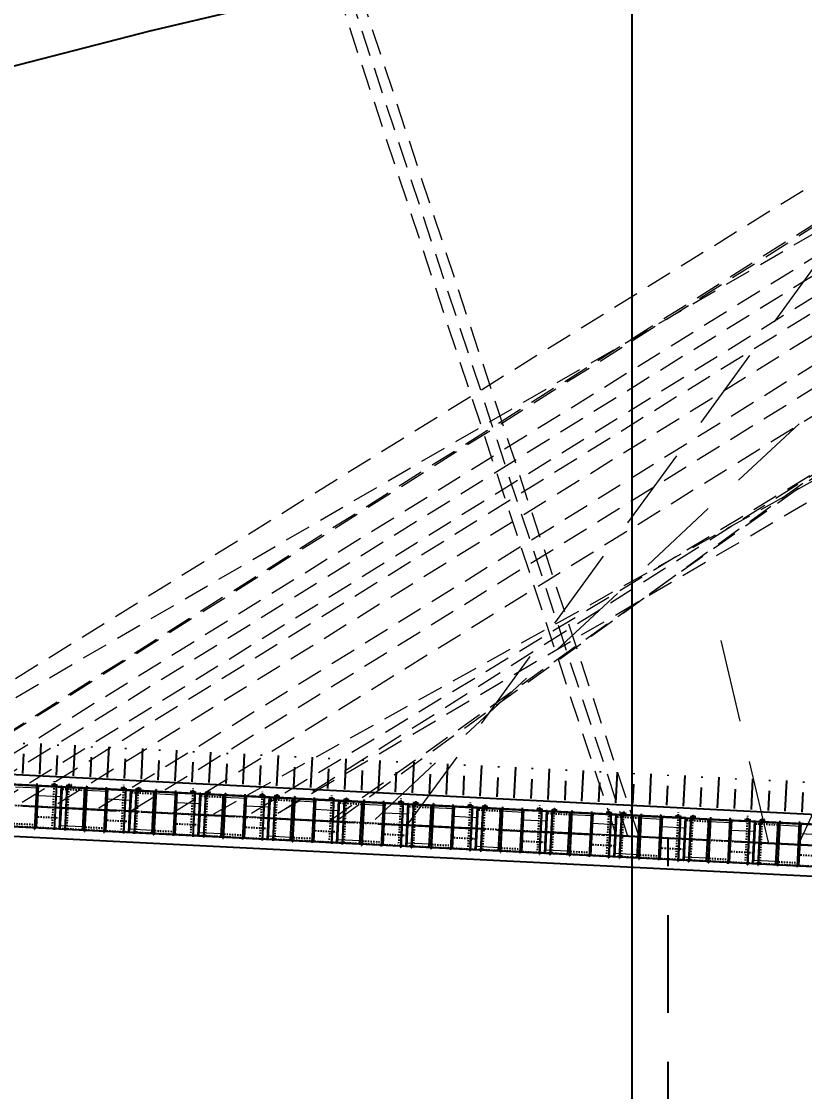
# Model space of a CAD drawing. Header units: inches. Extents: x 444671 to 463716, y 1783086 to 1794968.
# Drawn here: x 457773.4 to 457833.4, y 1787099.8 to 1787181.9 of the extents above; entities that cross this region are included whole.
import ezdxf

# ---------------------------------------------------------------- set-up
doc = ezdxf.new("R2010")
doc.units = ezdxf.units.IN
doc.header["$MEASUREMENT"] = 0
for name, pattern in [('ACAD_ISO04W100', [30, 24, -3, 0, -3]), ('CENTER', [2, 1.25, -0.25, 0.25, -0.25]), ('DASHED2', [9.525, 6.35, -3.175]), ('DASHEDX2', [1.5, 1, -0.5]), ('HIDDEN', [0.375, 0.25, -0.125])]:
    doc.linetypes.add(name, pattern=pattern)
for name, color, linetype in [('4', 4, 'Continuous'), ('Bao', 137, 'Continuous'), ('CONGTRINH', 2, 'Continuous'), ('CTTRINH', 4, 'Continuous'), ('Dong', 252, 'HIDDEN'), ('KHUAT', 8, 'DASHED2'), ('Khung_bang', 140, 'Continuous'), ('Tam', 1, 'CENTER'), ('Tim', 1, 'ACAD_ISO04W100')]:
    doc.layers.add(name, color=color, linetype=linetype)
for name, color, linetype, lineweight in [('ah', 7, 'Continuous', 15), ('doi', 33, 'Continuous', 25), ('HOKHOAN', 250, 'DASHED2', 20), ('manh', 128, 'Continuous', 15), ('Texdoi', 40, 'Continuous', 15)]:
    doc.layers.add(name, color=color, linetype=linetype, lineweight=lineweight)
doc.styles.add('VNARIAL', font='')
doc.styles.get('VNARIAL').set_extended_font_data('.VnArial')
doc.linetypes.add('_llA', pattern='A,2,-0.2,["xxxx",Standard,S=0.1,R=0,X=-0.1,Y=-0.05],-0.34', length=2.54)
doc.linetypes.add('NEN_DA1', pattern='A,1.5,-0.15,["Y",Standard,S=0.2,R=0,X=-0.15,Y=-0.2],-0.005', length=1.655)
doc.dimstyles.new('1-1', dxfattribs={"dimtxt": 2, "dimasz": 2.5, "dimexe": 1, "dimexo": 0, "dimgap": 1, "dimtad": 1, "dimtoh": 1, "dimdec": 0, "dimzin": 0, "dimdsep": 46, "dimtxsty": 'Standard', "dimcen": 0.09, "dimclrd": 3, "dimclre": 3, "dimclrt": 4, "dimadec": 0, "dimazin": 0, "dimtfac": 1, "dimtdec": 0, "dimtmove": 0, "dimatfit": 0, "dimfxl": 0, "dimtolj": 1, "dimtzin": 0, "dimarcsym": 0})
doc.dimstyles.new('D2000', dxfattribs={"dimscale": 2, "dimtxt": 2, "dimasz": 1.5, "dimexe": 1, "dimexo": 1, "dimgap": 1, "dimtad": 1, "dimzin": 1, "dimdsep": 46, "dimtxsty": 'VNARIAL', "dimblk": 'ARCHTICK', "dimcen": 1.5, "dimdle": 1, "dimclrd": 140, "dimclre": 140, "dimclrt": 3, "dimadec": 0, "dimazin": 3, "dimtfac": 1, "dimtix": 1, "dimtmove": 2, "dimatfit": 3, "dimfxl": 0, "dimtolj": 1, "dimtzin": 0, "dimarcsym": 0})

# ---------------------------------------------------------------- blocks, each defined once
blk = doc.blocks.new('*D148')
at = {"layer": 'Bao', "color": 3, "lineweight": -2, "ltscale": 0.2, "transparency": 16777216}
for p, q in [((-340377, 17046), (-341587, -7108)), ((-143858, 7205), (-145067, -16950)), ((-337342, -5652), (-149145, -15077))]:
    blk.add_line(p, q, dxfattribs=at)
at = {"layer": 'Bao', "color": 3, "ltscale": 0.2, "transparency": 16777216}
for points in [[(-337308, -4958), (-337377, -6345), (-341504, -5443)], [(-149111, -14383), (-149180, -15770), (-144984, -15285)]]:
    blk.add_solid(points, dxfattribs=at)
at = {"layer": 'Defpoints', "color": 0, "ltscale": 0.2, "transparency": 16777216}
for p in [(-340377, 17046), (-143858, 7205), (-144984, -15285)]:
    blk.add_point(p, dxfattribs=at)
at = {"layer": 'Bao', "color": 4, "ltscale": 0.2, "transparency": 16777216, "insert": (-243052, -6527), "char_height": 3333.33, "attachment_point": 5, "rotation": 357.13299}
blk.add_mtext('\\A1;{\\f.VnArial|b0|i0|c0|p34;Ph©n ®o¹n 4}', dxfattribs=at)
blk = doc.blocks.new('_ArchTick')
at = {"color": 0, "linetype": 'ByBlock', "const_width": 0.15}
blk.add_lwpolyline([(-0.5, -0.5), (0.5, 0.5)], dxfattribs=at)
blk = doc.blocks.new('*D155')
at = {"layer": 'Defpoints', "color": 0}
for p in [(457760.439, 1787122.401), (457820.179, 1787001.819), (457820.179, 1786969.389)]:
    blk.add_point(p, dxfattribs=at)
at = {"layer": 'Khung_bang', "color": 140, "lineweight": -2}
for p, q in [((457760.439, 1787120.401), (457760.439, 1786967.389)), ((457820.179, 1786999.819), (457820.179, 1786967.389)), ((457758.439, 1786969.389), (457822.179, 1786969.389))]:
    blk.add_line(p, q, dxfattribs=at)
at = {"layer": 'Khung_bang', "color": 140, "lineweight": -2, "xscale": 3, "yscale": 3, "zscale": 3, "rotation": 180}
blk.add_blockref('_ArchTick', (457760.439, 1786969.389), dxfattribs=at)
at = {"layer": 'Khung_bang', "color": 140, "lineweight": -2, "xscale": 3, "yscale": 3, "zscale": 3}
blk.add_blockref('_ArchTick', (457820.179, 1786969.389), dxfattribs=at)
at = {"layer": 'Khung_bang', "color": 3, "insert": (457790.309, 1786973.431), "char_height": 4, "attachment_point": 5, "style": 'VNARIAL', "bg_fill": 3, "box_fill_scale": 1.25, "bg_fill_color": 256, "bg_fill_true_color": 13158600, "bg_fill_transparency": 0}
blk.add_mtext('\\A1;59.74', dxfattribs=at)
blk = doc.blocks.new('A$C491C4D06')
at = {"layer": 'Bao'}
for p, q in [((-329641.6, 18132.7), (-324362.3, 17868.3)), ((-326265.9, 18083.8), (-326251.9, 18083.1)), ((-325085.8, 18055.1), (-325093.3, 17905.3)), ((-325085.8, 18055.1), (-325065.8, 18054.1)), ((-325065.8, 18054.1), (-325073.3, 17904.3)), ((-326292.3, 14716.9), (-326130, 17956.8)), ((-324773.7, 17889.3), (-324766.2, 18039.1)), ((-324389.7, 17879.7), (-324471.3, 16251.7)), ((-324443.5, 16246.3), (-324362.3, 17868.3)), ((-324329.8, 17876.7), (-324411.3, 16248.7)), ((-324389.7, 17879.7), (-324329.8, 17876.7)), ((-324330.3, 17866.7), (-319050.9, 17602.3)), ((-323935.4, 17997.1), (-323942.9, 17847.3)), ((-323643.3, 17832.3), (-323635.8, 17982.1)), ((-323615.8, 17981.1), (-323635.8, 17982.1)), ((-323623.3, 17831.3), (-323615.8, 17981.1)), ((-322748.8, 14539.4), (-322586.5, 17779.4)), ((-322452.6, 17892.8), (-322438.7, 17892.1)), ((-320981, 14450.9), (-320818.7, 17690.8)), ((-320954.5, 17817.8), (-320940.5, 17817.1)), ((-319774.5, 17789.1), (-319782, 17639.3)), ((-319774.5, 17789.1), (-319754.5, 17788.1)), ((-319754.5, 17788.1), (-319762, 17638.3)), ((-319462.4, 17623.3), (-319454.9, 17773.1)), ((-319078.4, 17613.8), (-319159.9, 15985.8)), ((-319132.2, 15980.3), (-319050.9, 17602.3)), ((-319018.5, 17610.8), (-319100, 15982.8)), ((-319078.4, 17613.8), (-319018.5, 17610.8)), ((-319019, 17600.8), (-313739.6, 17336.4)), ((-318624, 17731.2), (-318631.5, 17581.4)), ((-318331.9, 17566.4), (-318324.4, 17716.2)), ((-318304.4, 17715.2), (-318324.4, 17716.2)), ((-318311.9, 17565.4), (-318304.4, 17715.2)), ((-317437.4, 14273.5), (-317275.1, 17513.4)), ((-317141.3, 17626.9), (-317127.3, 17626.2)), ((-315669.6, 14185), (-315507.4, 17424.9)), ((-315643.2, 17551.9), (-315629.2, 17551.2)), ((-314463.1, 17523.2), (-314470.6, 17373.4)), ((-314463.1, 17523.2), (-314443.2, 17522.2)), ((-314443.2, 17522.2), (-314450.7, 17372.4)), ((-314151, 17357.4), (-314143.5, 17507.2)), ((-313767, 17347.8), (-313848.6, 15719.8)), ((-313820.8, 15714.4), (-313739.6, 17336.4)), ((-313707.1, 17344.8), (-313788.6, 15716.8)), ((-313767, 17347.8), (-313707.1, 17344.8)), ((-313707.6, 17334.8), (-308428.2, 17070.4)), ((-313312.7, 17465.2), (-313320.2, 17315.4)), ((-313020.6, 17300.4), (-313013.1, 17450.2)), ((-312993.1, 17449.2), (-313013.1, 17450.2)), ((-313000.6, 17299.4), (-312993.1, 17449.2)), ((-312126.1, 14007.5), (-311963.8, 17247.4)), ((-311830, 17360.9), (-311816, 17360.2)), ((-310331.8, 17285.9), (-310317.8, 17285.2)), ((-309151.8, 17257.2), (-309159.3, 17107.4)), ((-309151.8, 17257.2), (-309131.8, 17256.2)), ((-309131.8, 17256.2), (-309139.3, 17106.4)), ((-308839.7, 17091.4), (-308832.2, 17241.2)), ((-310358.3, 13919), (-310196, 17158.9)), ((-308455.7, 17081.8), (-308537.2, 15453.8)), ((-308509.5, 15448.4), (-308428.2, 17070.4)), ((-308395.8, 17078.8), (-308477.3, 15450.8)), ((-308455.7, 17081.8), (-308395.8, 17078.8)), ((-308396.3, 17068.8), (-303116.9, 16804.4)), ((-308001.3, 17199.2), (-308008.9, 17049.4)), ((-307709.2, 17034.4), (-307701.7, 17184.2)), ((-307681.7, 17183.2), (-307701.7, 17184.2)), ((-307689.3, 17033.4), (-307681.7, 17183.2)), ((-306814.7, 13741.5), (-306652.5, 16981.4)), ((-306518.6, 17094.9), (-306504.6, 17094.2)), ((-305046.9, 13653), (-304884.7, 16892.9)), ((-305020.5, 17019.8), (-305006.5, 17019.1)), ((-303840.4, 16991.2), (-303847.9, 16841.4)), ((-303840.4, 16991.2), (-303820.5, 16990.2)), ((-303820.5, 16990.2), (-303828, 16840.4)), ((-303528.3, 16825.4), (-303520.8, 16975.2)), ((-303144.3, 16815.7), (-303225.9, 15187.8)), ((-303198.1, 15182.4), (-303116.9, 16804.4)), ((-303084.4, 16812.7), (-303166, 15184.8)), ((-303144.3, 16815.7), (-303084.4, 16812.7)), ((-303084.9, 16802.8), (-297805.5, 16538.4)), ((-302690, 16933.2), (-302697.5, 16783.4)), ((-302397.9, 16768.3), (-302390.4, 16918.2)), ((-302370.4, 16917.2), (-302390.4, 16918.2)), ((-302377.9, 16767.3), (-302370.4, 16917.2)), ((-301503.4, 13475.5), (-301341.1, 16715.4)), ((-301207.3, 16828.9), (-301193.3, 16828.2)), ((-299735.6, 13386.9), (-299573.3, 16626.9)), ((-299709.1, 16753.8), (-299695.2, 16753.1)), ((-298529.1, 16725.2), (-298536.6, 16575.4)), ((-298529.1, 16725.2), (-298509.1, 16724.2)), ((-298509.1, 16724.2), (-298516.6, 16574.4)), ((-298217, 16559.4), (-298209.5, 16709.2)), ((-297833, 16549.7), (-297914.5, 14921.8)), ((-297886.8, 14916.4), (-297805.5, 16538.4)), ((-297773.1, 16546.7), (-297854.6, 14918.8)), ((-297833, 16549.7), (-297773.1, 16546.7)), ((-297773.6, 16536.7), (-292494.2, 16272.3)), ((-297378.7, 16667.2), (-297386.2, 16517.3)), ((-297086.5, 16502.3), (-297079, 16652.1)), ((-297059.1, 16651.1), (-297079, 16652.1)), ((-297066.6, 16501.3), (-297059.1, 16651.1)), ((-296192, 13209.5), (-296029.8, 16449.4)), ((-295895.9, 16562.9), (-295881.9, 16562.2)), ((-294397.8, 16487.8), (-294383.8, 16487.1)), ((-293217.8, 16459.2), (-293225.3, 16309.4)), ((-293217.8, 16459.2), (-293197.8, 16458.2)), ((-293197.8, 16458.2), (-293205.3, 16308.4)), ((-292905.7, 16293.3), (-292898.2, 16443.2)), ((-324467.5, 16247.5), (-324549, 14619.6)), ((-324435.3, 16249.9), (-324516.5, 14628)), ((-324407.5, 16244.5), (-324489.1, 14616.6)), ((-324471.3, 16251.7), (-324411.3, 16248.7)), ((-324467.5, 16247.5), (-324407.5, 16244.5)), ((-324435.5, 16245.9), (-324435.4, 16247.9)), ((-324435.5, 16245.9), (-324435.4, 16247.9)), ((-319156.1, 15981.5), (-319237.7, 14353.6)), ((-319124, 15984), (-319205.2, 14362)), ((-319096.2, 15978.5), (-319177.7, 14350.6)), ((-319159.9, 15985.8), (-319100, 15982.8)), ((-319156.1, 15981.5), (-319096.2, 15978.5)), ((-319124.2, 15979.9), (-319124.1, 15981.9)), ((-319124.2, 15979.9), (-319124.1, 15981.9)), ((-313844.8, 15715.6), (-313926.3, 14087.7)), ((-313812.6, 15718), (-313893.8, 14096)), ((-313784.8, 15712.6), (-313866.4, 14084.6)), ((-313848.6, 15719.8), (-313788.6, 15716.8)), ((-313844.8, 15715.6), (-313784.8, 15712.6)), ((-313812.8, 15714), (-313812.7, 15716)), ((-313812.8, 15714), (-313812.7, 15716)), ((-294424.2, 13120.9), (-294262, 16360.9)), ((-292521.7, 16283.7), (-292603.2, 14655.8)), ((-292575.4, 14650.4), (-292494.2, 16272.3)), ((-292461.7, 16280.7), (-292543.3, 14652.8)), ((-292521.7, 16283.7), (-292461.7, 16280.7)), ((-292462.2, 16270.7), (-287182.9, 16006.3)), ((-292067.3, 16401.1), (-292074.8, 16251.3)), ((-291775.2, 16236.3), (-291767.7, 16386.1)), ((-291747.7, 16385.1), (-291767.7, 16386.1)), ((-291755.2, 16235.3), (-291747.7, 16385.1)), ((-290880.7, 12943.5), (-290718.4, 16183.4)), ((-290584.6, 16296.9), (-290570.6, 16296.2)), ((-289112.9, 12854.9), (-288950.6, 16094.9)), ((-289086.5, 16221.8), (-289072.5, 16221.1)), ((-287906.4, 16193.2), (-287913.9, 16043.3)), ((-287906.4, 16193.2), (-287886.4, 16192.2)), ((-287886.4, 16192.2), (-287893.9, 16042.3)), ((-287594.3, 16027.3), (-287586.8, 16177.1)), ((-287210.3, 16017.7), (-287291.9, 14389.8)), ((-287264.1, 14384.4), (-287182.9, 16006.3)), ((-287150.4, 16014.7), (-287231.9, 14386.8)), ((-287210.3, 16017.7), (-287150.4, 16014.7)), ((-287150.9, 16004.7), (-281871.5, 15740.3)), ((-286756, 16135.1), (-286763.5, 15985.3)), ((-286463.9, 15970.3), (-286456.4, 16120.1)), ((-286436.4, 16119.1), (-286456.4, 16120.1)), ((-286443.9, 15969.3), (-286436.4, 16119.1)), ((-285569.3, 12677.5), (-285407.1, 15917.4)), ((-285273.2, 16030.8), (-285259.3, 16030.1)), ((-283801.6, 12588.9), (-283639.3, 15828.9)), ((-283775.1, 15955.8), (-283761.1, 15955.1)), ((-282595.1, 15927.1), (-282602.6, 15777.3)), ((-282595.1, 15927.1), (-282575.1, 15926.1)), ((-282575.1, 15926.1), (-282582.6, 15776.3)), ((-282283, 15761.3), (-282275.5, 15911.1)), ((-281899, 15751.7), (-281980.5, 14123.8)), ((-281952.7, 14118.4), (-281871.5, 15740.3)), ((-281839.1, 15748.7), (-281920.6, 14120.8)), ((-281899, 15751.7), (-281839.1, 15748.7)), ((-281839.6, 15738.8), (-276560.2, 15474.3)), ((-281444.6, 15869.2), (-281452.1, 15719.3)), ((-281152.5, 15704.3), (-281145, 15854.1)), ((-281125, 15853.1), (-281145, 15854.1)), ((-281132.5, 15703.3), (-281125, 15853.1)), ((-280258, 12411.5), (-280095.7, 15651.4)), ((-279961.9, 15764.9), (-279947.9, 15764.2)), ((-278463.8, 15689.8), (-278449.8, 15689.1)), ((-277283.7, 15661.2), (-277291.2, 15511.4)), ((-277283.7, 15661.2), (-277263.8, 15660.2)), ((-277263.8, 15660.2), (-277271.3, 15510.4)), ((-276971.6, 15495.3), (-276964.1, 15645.2)), ((-276133.3, 15603.1), (-276140.8, 15453.3)), ((-329827.9, 14894), (-324548.5, 14629.5)), ((-308533.4, 15449.6), (-308615, 13821.6)), ((-308501.3, 15452), (-308582.5, 13830)), ((-308473.5, 15446.6), (-308555, 13818.6)), ((-308537.2, 15453.8), (-308477.3, 15450.8)), ((-308533.4, 15449.6), (-308473.5, 15446.6)), ((-308501.5, 15448), (-308501.4, 15450)), ((-308501.5, 15448), (-308501.4, 15450)), ((-303222.1, 15183.6), (-303303.6, 13555.6)), ((-303189.9, 15186), (-303271.2, 13564)), ((-303162.2, 15180.6), (-303243.7, 13552.6)), ((-303225.9, 15187.8), (-303166, 15184.8)), ((-303222.1, 15183.6), (-303162.2, 15180.6)), ((-303190.1, 15182), (-303190, 15184)), ((-303190.1, 15182), (-303190, 15184)), ((-297910.7, 14917.6), (-297992.3, 13289.6)), ((-297878.6, 14920), (-297959.8, 13298)), ((-297850.8, 14914.6), (-297932.4, 13286.6)), ((-297914.5, 14921.8), (-297854.6, 14918.8)), ((-297910.7, 14917.6), (-297850.8, 14914.6)), ((-297878.8, 14916), (-297878.7, 14918)), ((-297878.8, 14916), (-297878.7, 14918)), ((-278490.2, 12322.9), (-278328, 15562.9)), ((-276587.6, 15485.7), (-276669.2, 13857.8)), ((-276641.4, 13852.4), (-276560.2, 15474.3)), ((-276527.7, 15482.7), (-276609.2, 13854.8)), ((-276587.6, 15485.7), (-276527.7, 15482.7)), ((-276528.2, 15472.7), (-271248.8, 15208.3)), ((-275841.2, 15438.3), (-275833.7, 15588.1)), ((-275813.7, 15587.1), (-275833.7, 15588.1)), ((-275821.2, 15437.3), (-275813.7, 15587.1)), ((-274946.7, 12145.5), (-274784.4, 15385.4)), ((-274650.6, 15498.9), (-274636.6, 15498.2)), ((-273178.9, 12056.9), (-273016.6, 15296.9)), ((-273152.4, 15423.8), (-273138.4, 15423.1)), ((-271972.4, 15395.2), (-271979.9, 15245.3)), ((-271972.4, 15395.2), (-271952.4, 15394.2)), ((-271952.4, 15394.2), (-271959.9, 15244.3)), ((-271660.3, 15229.3), (-271652.8, 15379.1)), ((-271276.3, 15219.7), (-271357.8, 13591.8)), ((-271330.1, 13586.4), (-271248.8, 15208.3)), ((-271216.4, 15216.7), (-271297.9, 13588.8)), ((-271276.3, 15219.7), (-271216.4, 15216.7)), ((-271216.9, 15206.7), (-265937.5, 14942.3)), ((-270821.9, 15337.2), (-270829.4, 15187.3)), ((-270529.8, 15172.3), (-270522.3, 15322.1)), ((-270502.3, 15321.1), (-270522.3, 15322.1)), ((-270509.9, 15171.3), (-270502.3, 15321.1)), ((-269635.3, 11879.5), (-269473, 15119.4)), ((-269339.2, 15232.9), (-269325.2, 15232.2)), ((-267867.5, 11790.9), (-267705.3, 15030.9)), ((-267841.1, 15157.8), (-267827.1, 15157.1)), ((-326440.1, 14604.1), (-326426.2, 14603.4)), ((-324942, 14529.1), (-324928, 14528.4)), ((-324549, 14619.6), (-324489.1, 14616.6)), ((-324516.5, 14628), (-319237.2, 14363.6)), ((-324125, 14488.2), (-324111.1, 14487.5)), ((-322626.9, 14413.2), (-322612.9, 14412.5)), ((-321128.8, 14338.1), (-321114.8, 14337.4)), ((-319630.7, 14263.1), (-319616.7, 14262.4)), ((-319237.7, 14353.6), (-319177.7, 14350.6)), ((-319205.2, 14362), (-313925.8, 14097.6)), ((-318813.7, 14222.3), (-318799.7, 14221.6)), ((-317315.6, 14147.3), (-317301.6, 14146.6)), ((-315817.4, 14072.2), (-315803.5, 14071.5)), ((-314319.3, 13997.2), (-314305.3, 13996.5)), ((-313926.3, 14087.7), (-313866.4, 14084.6)), ((-313893.8, 14096), (-308614.5, 13831.6)), ((-313502.3, 13956.3), (-313488.4, 13955.6)), ((-292599.4, 14651.6), (-292680.9, 13023.6)), ((-292567.2, 14654), (-292648.5, 13032)), ((-292539.5, 14648.6), (-292621, 13020.6)), ((-292603.2, 14655.8), (-292543.3, 14652.8)), ((-292599.4, 14651.6), (-292539.5, 14648.6)), ((-292567.4, 14650), (-292567.3, 14652)), ((-292567.4, 14650), (-292567.3, 14652)), ((-287288.1, 14385.6), (-287369.6, 12757.6)), ((-287255.9, 14388), (-287337.1, 12766)), ((-287228.1, 14382.6), (-287309.7, 12754.6)), ((-287291.9, 14389.8), (-287231.9, 14386.8)), ((-287288.1, 14385.6), (-287228.1, 14382.6)), ((-287256.1, 14384), (-287256, 14386)), ((-287256.1, 14384), (-287256, 14386)), ((-281976.7, 14119.6), (-282058.2, 12491.6)), ((-281944.6, 14122), (-282025.8, 12500)), ((-281916.8, 14116.6), (-281998.3, 12488.6)), ((-281980.5, 14123.8), (-281920.6, 14120.8)), ((-281976.7, 14119.6), (-281916.8, 14116.6)), ((-281944.8, 14118), (-281944.7, 14120)), ((-281944.8, 14118), (-281944.7, 14120)), ((-312004.2, 13881.2), (-311990.2, 13880.5)), ((-310506.1, 13806.2), (-310492.1, 13805.5)), ((-309008, 13731.2), (-308994, 13730.5)), ((-308615, 13821.6), (-308555, 13818.6)), ((-308582.5, 13830), (-303303.1, 13565.6)), ((-308191, 13690.3), (-308177, 13689.6)), ((-306692.9, 13615.2), (-306678.9, 13614.5)), ((-305194.8, 13540.2), (-305180.8, 13539.5)), ((-303696.6, 13465.2), (-303682.7, 13464.5)), ((-303303.6, 13555.6), (-303243.7, 13552.6)), ((-303271.2, 13564), (-297991.8, 13299.6)), ((-302879.7, 13424.3), (-302865.7, 13423.6)), ((-301381.5, 13349.2), (-301367.6, 13348.5)), ((-299883.4, 13274.2), (-299869.4, 13273.5)), ((-298385.3, 13199.2), (-298371.3, 13198.5)), ((-297992.3, 13289.6), (-297932.4, 13286.6)), ((-297959.8, 13298), (-292680.4, 13033.6)), ((-297568.3, 13158.3), (-297554.3, 13157.6)), ((-276665.4, 13853.6), (-276746.9, 12225.6)), ((-276633.2, 13856), (-276714.4, 12234)), ((-276605.4, 13850.6), (-276687, 12222.6)), ((-276669.2, 13857.8), (-276609.2, 13854.8)), ((-276665.4, 13853.6), (-276605.4, 13850.6)), ((-276633.4, 13852), (-276633.3, 13854)), ((-276633.4, 13852), (-276633.3, 13854)), ((-271354, 13587.6), (-271435.6, 11959.6)), ((-271321.9, 13590), (-271403.1, 11968)), ((-271294.1, 13584.6), (-271375.6, 11956.6)), ((-271357.8, 13591.8), (-271297.9, 13588.8)), ((-271354, 13587.6), (-271294.1, 13584.6)), ((-271322.1, 13586), (-271322, 13588)), ((-271322.1, 13586), (-271322, 13588)), ((-296070.2, 13083.2), (-296056.2, 13082.5)), ((-294572.1, 13008.2), (-294558.1, 13007.5)), ((-293074, 12933.2), (-293060, 12932.5)), ((-292680.9, 13023.6), (-292621, 13020.6)), ((-292648.5, 13032), (-287369.1, 12767.6)), ((-292257, 12892.2), (-292243, 12891.5)), ((-290758.9, 12817.2), (-290744.9, 12816.5)), ((-289260.7, 12742.2), (-289246.7, 12741.5)), ((-287762.6, 12667.2), (-287748.6, 12666.5)), ((-287369.6, 12757.6), (-287309.7, 12754.6)), ((-287337.1, 12766), (-282057.7, 12501.6)), ((-286945.6, 12626.2), (-286931.6, 12625.5)), ((-285447.5, 12551.2), (-285433.5, 12550.5)), ((-283949.4, 12476.2), (-283935.4, 12475.5)), ((-282451.3, 12401.1), (-282437.3, 12400.4)), ((-282058.2, 12491.6), (-281998.3, 12488.6)), ((-282025.8, 12500), (-276746.4, 12235.6)), ((-281634.3, 12360.3), (-281620.3, 12359.6)), ((-280136.2, 12285.2), (-280122.2, 12284.5)), ((-278638, 12210.2), (-278624.1, 12209.5)), ((-277139.9, 12135.2), (-277125.9, 12134.5)), ((-276746.9, 12225.6), (-276687, 12222.6)), ((-276714.4, 12234), (-271435.1, 11969.6)), ((-276322.9, 12094.2), (-276309, 12093.5)), ((-274824.8, 12019.2), (-274810.8, 12018.5)), ((-273326.7, 11944.2), (-273312.7, 11943.5)), ((-271828.6, 11869.2), (-271814.6, 11868.5)), ((-271435.6, 11959.6), (-271375.6, 11956.6)), ((-271403.1, 11968), (-266123.7, 11703.6)), ((-271011.6, 11828.2), (-270997.6, 11827.5)), ((-269513.5, 11753.2), (-269499.5, 11752.5)), ((-268015.4, 11678.2), (-268001.4, 11677.5))]:
    blk.add_line(p, q, dxfattribs=at)
at = {"layer": 'Bao', "ltscale": 0.2}
for p, q in [((-326265.9, 18083.8), (-326440.1, 14604.1)), ((-326251.9, 18083.1), (-326426.2, 14603.4)), ((-324767.8, 18006.7), (-324942, 14529.1)), ((-324753.8, 18008), (-324928, 14528.4)), ((-323950.8, 17967.8), (-324125, 14488.2)), ((-323936.9, 17965.1), (-324111.1, 14487.5)), ((-323950.8, 17967.8), (-323936.9, 17967.1)), ((-322452.6, 17892.8), (-322626.9, 14413.2)), ((-322438.7, 17892.1), (-322612.9, 14412.5)), ((-320954.5, 17817.8), (-321128.8, 14338.1)), ((-320940.5, 17817.1), (-321114.8, 14337.4)), ((-319456.5, 17740.8), (-319630.7, 14263.1)), ((-319442.4, 17742), (-319616.7, 14262.4)), ((-318639.4, 17701.9), (-318813.7, 14222.3)), ((-318625.5, 17699.2), (-318799.7, 14221.6)), ((-318639.4, 17701.9), (-318625.5, 17701.2)), ((-317141.3, 17626.9), (-317315.6, 14147.3)), ((-317127.3, 17626.2), (-317301.6, 14146.6)), ((-315643.2, 17551.9), (-315817.4, 14072.2)), ((-315629.2, 17551.2), (-315803.5, 14071.5)), ((-314145.2, 17474.8), (-314319.3, 13997.2)), ((-314131.1, 17476.1), (-314305.3, 13996.5)), ((-313328.1, 17435.9), (-313502.3, 13956.3)), ((-313314.2, 17433.2), (-313488.4, 13955.6)), ((-313328.1, 17435.9), (-313314.2, 17435.2)), ((-311830, 17360.9), (-312004.2, 13881.2)), ((-311816, 17360.2), (-311990.2, 13880.5)), ((-310331.8, 17285.9), (-310506.1, 13806.2)), ((-310317.8, 17285.2), (-310492.1, 13805.5)), ((-308833.8, 17208.8), (-309008, 13731.2)), ((-308819.7, 17210.1), (-308994, 13730.5)), ((-308016.7, 17169.9), (-308191, 13690.3)), ((-308002.8, 17167.2), (-308177, 13689.6)), ((-308016.7, 17169.9), (-308002.8, 17169.2)), ((-306518.6, 17094.9), (-306692.9, 13615.2)), ((-306504.6, 17094.2), (-306678.9, 13614.5)), ((-305020.5, 17019.8), (-305194.8, 13540.2)), ((-305006.5, 17019.1), (-305180.8, 13539.5)), ((-303522.5, 16942.8), (-303696.6, 13465.2)), ((-303508.4, 16944.1), (-303682.7, 13464.5)), ((-302705.4, 16903.9), (-302879.7, 13424.3)), ((-302691.5, 16901.2), (-302865.7, 13423.6)), ((-302705.4, 16903.9), (-302691.5, 16903.2)), ((-301207.3, 16828.9), (-301381.5, 13349.2)), ((-301193.3, 16828.2), (-301367.6, 13348.5)), ((-299709.1, 16753.8), (-299883.4, 13274.2)), ((-299695.2, 16753.1), (-299869.4, 13273.5)), ((-298211.1, 16676.8), (-298385.3, 13199.2)), ((-298197, 16678.1), (-298371.3, 13198.5)), ((-297394, 16637.9), (-297568.3, 13158.3)), ((-297380.2, 16635.2), (-297554.3, 13157.6)), ((-297394, 16637.9), (-297380.2, 16637.2)), ((-295895.9, 16562.9), (-296070.2, 13083.2)), ((-295881.9, 16562.2), (-296056.2, 13082.5)), ((-294397.8, 16487.8), (-294572.1, 13008.2)), ((-294383.8, 16487.1), (-294558.1, 13007.5)), ((-292899.8, 16410.8), (-293074, 12933.2)), ((-292885.7, 16412.1), (-293060, 12932.5)), ((-292082.7, 16371.9), (-292257, 12892.2)), ((-292068.8, 16369.2), (-292243, 12891.5)), ((-292082.7, 16371.9), (-292068.8, 16371.2)), ((-290584.6, 16296.9), (-290758.9, 12817.2)), ((-290570.6, 16296.2), (-290744.9, 12816.5)), ((-289086.5, 16221.8), (-289260.7, 12742.2)), ((-289072.5, 16221.1), (-289246.7, 12741.5)), ((-287588.4, 16144.8), (-287762.6, 12667.2)), ((-287574.4, 16146.1), (-287748.6, 12666.5)), ((-286771.4, 16105.9), (-286945.6, 12626.2)), ((-286757.5, 16103.2), (-286931.6, 12625.5)), ((-286771.4, 16105.9), (-286757.5, 16105.2)), ((-285273.2, 16030.8), (-285447.5, 12551.2)), ((-285259.3, 16030.1), (-285433.5, 12550.5)), ((-283775.1, 15955.8), (-283949.4, 12476.2)), ((-283761.1, 15955.1), (-283935.4, 12475.5)), ((-282277.1, 15878.8), (-282451.3, 12401.1)), ((-282263, 15880.1), (-282437.3, 12400.4)), ((-281460, 15839.9), (-281634.3, 12360.3)), ((-281446.1, 15837.2), (-281620.3, 12359.6)), ((-281460, 15839.9), (-281446.1, 15839.2)), ((-279961.9, 15764.9), (-280136.2, 12285.2)), ((-279947.9, 15764.2), (-280122.2, 12284.5)), ((-278463.8, 15689.8), (-278638, 12210.2)), ((-278449.8, 15689.1), (-278624.1, 12209.5)), ((-276965.7, 15612.8), (-277139.9, 12135.2)), ((-276951.7, 15614.1), (-277125.9, 12134.5)), ((-276148.7, 15573.9), (-276322.9, 12094.2)), ((-276134.8, 15571.2), (-276309, 12093.5)), ((-276148.7, 15573.9), (-276134.8, 15573.2)), ((-274650.6, 15498.9), (-274824.8, 12019.2)), ((-274636.6, 15498.2), (-274810.8, 12018.5)), ((-273152.4, 15423.8), (-273326.7, 11944.2)), ((-273138.4, 15423.1), (-273312.7, 11943.5)), ((-271654.4, 15346.8), (-271828.6, 11869.2)), ((-271640.3, 15348.1), (-271814.6, 11868.5)), ((-270837.3, 15307.9), (-271011.6, 11828.2)), ((-270823.4, 15305.2), (-270997.6, 11827.5)), ((-270837.3, 15307.9), (-270823.4, 15307.2)), ((-269339.2, 15232.9), (-269513.5, 11753.2)), ((-269325.2, 15232.2), (-269499.5, 11752.5)), ((-267841.1, 15157.8), (-268015.4, 11678.2)), ((-267827.1, 15157.1), (-268001.4, 11677.5))]:
    blk.add_line(p, q, dxfattribs=at)
at = {"layer": 'Bao'}
for centre in [(-324916, 18046.6), (-323785.6, 17989.6), (-319604.7, 17780.6), (-318474.2, 17723.7), (-314293.3, 17514.7), (-313162.9, 17457.7), (-308982, 17248.7), (-307851.5, 17191.7), (-303670.7, 16982.7), (-302540.2, 16925.7), (-298359.3, 16716.7), (-297228.9, 16659.7), (-293048, 16450.7), (-291917.5, 16393.6), (-287736.6, 16184.7), (-286606.2, 16127.6), (-282425.3, 15918.6), (-281294.8, 15861.7), (-277113.9, 15652.7), (-275983.5, 15595.6), (-271802.6, 15386.7), (-270672.1, 15329.6)]:
    blk.add_circle(centre, 40, dxfattribs=at)
for centre in [(-324916, 18046.6), (-323785.6, 17989.6), (-319604.7, 17780.6), (-318474.2, 17723.7), (-314293.3, 17514.7), (-313162.9, 17457.7), (-308982, 17248.7), (-307851.5, 17191.7), (-303670.7, 16982.7), (-302540.2, 16925.7), (-298359.3, 16716.7), (-297228.9, 16659.7), (-293048, 16450.7), (-291917.5, 16393.6), (-287736.6, 16184.7), (-286606.2, 16127.6), (-282425.3, 15918.6), (-281294.8, 15861.7), (-277113.9, 15652.7), (-275983.5, 15595.6), (-271802.6, 15386.7), (-270672.1, 15329.6)]:
    blk.add_arc(centre, 150, 357.13284, 177.13284, dxfattribs=at)
at = {"layer": 'KHUAT', "ltscale": 5}
for p, q in [((-329666.7, 18111.9), (-324363.4, 17846.3)), ((-324435.3, 16249.9), (-324354.3, 17867.9)), ((-322597.6, 17557.1), (-324365.4, 17645.7)), ((-324355.4, 17845.9), (-319052, 17580.3)), ((-324354.3, 17867.9), (-324330.3, 17866.7)), ((-319124, 15984), (-319042.9, 17602)), ((-317286.3, 17291.2), (-319054.1, 17379.8)), ((-319044, 17580), (-313740.7, 17314.4)), ((-319042.9, 17602), (-319019, 17600.8)), ((-313812.6, 15718), (-313731.6, 17336)), ((-313732.7, 17314), (-308429.3, 17048.4)), ((-313731.6, 17336), (-313707.6, 17334.8)), ((-311974.9, 17025.2), (-313742.7, 17113.8)), ((-308501.3, 15452), (-308420.2, 17070)), ((-306663.6, 16759.2), (-308431.4, 16847.7)), ((-308421.3, 17048), (-303118, 16782.4)), ((-308420.2, 17070), (-308396.3, 17068.8)), ((-303189.9, 15186), (-303108.9, 16804)), ((-301352.2, 16493.2), (-303120, 16581.7)), ((-303110, 16782), (-297806.6, 16516.4)), ((-303108.9, 16804), (-303084.9, 16802.8)), ((-297878.6, 14920), (-297797.6, 16538)), ((-297798.7, 16516), (-292495.3, 16250.4)), ((-297797.6, 16538), (-297773.6, 16536.7)), ((-324443.5, 16246.3), (-324524.5, 14628.3)), ((-319132.2, 15980.3), (-319213.2, 14362.4)), ((-313820.8, 15714.4), (-313901.8, 14096.4)), ((-296040.9, 16227.2), (-297808.7, 16315.7)), ((-292567.2, 14654), (-292486.2, 16271.9)), ((-290729.6, 15961.2), (-292497.3, 16049.7)), ((-292487.3, 16250), (-287184, 15984.4)), ((-292486.2, 16271.9), (-292462.2, 16270.7)), ((-287255.9, 14388), (-287174.9, 16005.9)), ((-285418.2, 15695.2), (-287186, 15783.7)), ((-287176, 15984), (-281872.6, 15718.4)), ((-287174.9, 16005.9), (-287150.9, 16004.7)), ((-281944.6, 14122), (-281863.5, 15740)), ((-281864.6, 15718), (-276561.3, 15452.4)), ((-281863.5, 15740), (-281839.6, 15738.8)), ((-329826.8, 14915.9), (-324523.4, 14650.3)), ((-328049, 15027.6), (-326281.2, 14939.1)), ((-324484.2, 15433.3), (-326252, 15521.9)), ((-319172.9, 15167.3), (-320940.7, 15255.9)), ((-313861.5, 14901.4), (-315629.3, 14990)), ((-308509.5, 15448.4), (-308590.5, 13830.4)), ((-303198.1, 15182.4), (-303279.1, 13564.4)), ((-297886.8, 14916.4), (-297967.8, 13298.4)), ((-280106.9, 15429.2), (-281874.7, 15517.7)), ((-276633.2, 13856), (-276552.2, 15473.9)), ((-274795.5, 15163.2), (-276563.3, 15251.7)), ((-276553.3, 15452), (-271249.9, 15186.4)), ((-276552.2, 15473.9), (-276528.2, 15472.7)), ((-271321.9, 13590), (-271240.8, 15207.9)), ((-269484.2, 14897.2), (-271252, 14985.7)), ((-271241.9, 15186), (-265938.6, 14920.4)), ((-271240.8, 15207.9), (-271216.9, 15206.7)), ((-324548.5, 14629.5), (-324524.5, 14628.3)), ((-324515.4, 14649.9), (-319212.1, 14384.3)), ((-322737.6, 14761.6), (-320969.8, 14673.1)), ((-319237.2, 14363.6), (-319213.2, 14362.4)), ((-319204.1, 14384), (-313900.7, 14118.4)), ((-317426.3, 14495.7), (-315658.5, 14407.2)), ((-313925.8, 14097.6), (-313901.8, 14096.4)), ((-313892.7, 14118), (-308589.4, 13852.4)), ((-312114.9, 14229.7), (-310347.1, 14141.2)), ((-308550.2, 14635.4), (-310318, 14724)), ((-306803.6, 13963.7), (-305035.8, 13875.2)), ((-303238.8, 14369.4), (-305006.6, 14457.9)), ((-297927.5, 14103.4), (-299695.3, 14191.9)), ((-292575.4, 14650.4), (-292656.5, 13032.4)), ((-287264.1, 14384.4), (-287345.1, 12766.4)), ((-281952.7, 14118.4), (-282033.8, 12500.4)), ((-308614.5, 13831.6), (-308590.5, 13830.4)), ((-308581.4, 13852), (-303278, 13586.4)), ((-303303.1, 13565.6), (-303279.1, 13564.4)), ((-303270.1, 13586), (-297966.7, 13320.4)), ((-301492.2, 13697.7), (-299724.5, 13609.2)), ((-297991.8, 13299.6), (-297967.8, 13298.4)), ((-297958.7, 13320), (-292655.4, 13054.4)), ((-296180.9, 13431.7), (-294413.1, 13343.2)), ((-292616.1, 13837.4), (-294383.9, 13925.9)), ((-290869.6, 13165.7), (-289101.8, 13077.2)), ((-287304.8, 13571.4), (-289072.6, 13659.9)), ((-281993.5, 13305.4), (-283761.2, 13393.9)), ((-276682.1, 13039.4), (-278449.9, 13127.9)), ((-276641.4, 13852.4), (-276722.4, 12234.4)), ((-271330.1, 13586.4), (-271411.1, 11968.4)), ((-292680.4, 13033.6), (-292656.5, 13032.4)), ((-292647.4, 13054), (-287344, 12788.4)), ((-287369.1, 12767.6), (-287345.1, 12766.4)), ((-287336, 12788), (-282032.7, 12522.4)), ((-285558.2, 12899.7), (-283790.4, 12811.1)), ((-282057.7, 12501.6), (-282033.8, 12500.4)), ((-282024.7, 12522), (-276721.3, 12256.4)), ((-280246.9, 12633.7), (-278479.1, 12545.2)), ((-274935.5, 12367.7), (-273167.7, 12279.2)), ((-271370.8, 12773.4), (-273138.6, 12861.9)), ((-266059.4, 12507.4), (-267827.2, 12595.9)), ((-276746.4, 12235.6), (-276722.4, 12234.4)), ((-276713.3, 12256), (-271410, 11990.4)), ((-271435.1, 11969.6), (-271411.1, 11968.4)), ((-271402, 11990), (-266098.6, 11724.4)), ((-269624.2, 12101.7), (-267856.4, 12013.2))]:
    blk.add_line(p, q, dxfattribs=at)
at = {"layer": 'manh', "color": 1, "linetype": 'CENTER', "ltscale": 0.05}
blk.add_line((0.1, 0), (-685750.1, 34342.8), dxfattribs=at)
at = {"layer": 'manh'}
for p, q in [((-326141.2, 17734.6), (-327909, 17823.1)), ((-320829.8, 17468.6), (-322597.6, 17557.1)), ((-315518.5, 17202.7), (-317286.3, 17291.2)), ((-324402.6, 17063.3), (-326170.4, 17151.8)), ((-319091.2, 16797.3), (-320859, 16885.8)), ((-313779.9, 16531.4), (-315547.7, 16619.9)), ((-310207.1, 16936.7), (-311974.9, 17025.2)), ((-304895.8, 16670.7), (-306663.6, 16759.2)), ((-299584.5, 16404.7), (-301352.2, 16493.2)), ((-308468.5, 16265.4), (-310236.3, 16353.9)), ((-303157.2, 15999.4), (-304925, 16087.9)), ((-297845.9, 15733.4), (-299613.6, 15821.9)), ((-294273.1, 16138.7), (-296040.9, 16227.2)), ((-288961.8, 15872.6), (-290729.6, 15961.2)), ((-283650.4, 15606.6), (-285418.2, 15695.2)), ((-322737.6, 14761.6), (-324505.4, 14850.2)), ((-292534.5, 15467.4), (-294302.3, 15555.9)), ((-287223.2, 15201.3), (-288991, 15289.9)), ((-281911.8, 14935.3), (-283679.6, 15023.9)), ((-278339.1, 15340.7), (-280106.9, 15429.2)), ((-273027.7, 15074.6), (-274795.5, 15163.2)), ((-267716.4, 14808.6), (-269484.2, 14897.2)), ((-317426.3, 14495.7), (-319194.1, 14584.3)), ((-312114.9, 14229.7), (-313882.7, 14318.3)), ((-306803.6, 13963.7), (-308571.4, 14052.3)), ((-276600.5, 14669.4), (-278368.3, 14757.9)), ((-271289.1, 14403.3), (-273056.9, 14491.9)), ((-265977.8, 14137.3), (-267745.6, 14225.9)), ((-301492.2, 13697.7), (-303260, 13786.2)), ((-296180.9, 13431.7), (-297948.7, 13520.2)), ((-290869.6, 13165.7), (-292637.3, 13254.2)), ((-285558.2, 12899.7), (-287326, 12988.2)), ((-280246.9, 12633.7), (-282014.7, 12722.2)), ((-274935.5, 12367.7), (-276703.3, 12456.2)), ((-269624.2, 12101.7), (-271392, 12190.2))]:
    blk.add_line(p, q, dxfattribs=at)
at = {"layer": 'Tam', "ltscale": 3}
for p, q in [((-325076.8, 14836.6), (-324905.2, 18263.4)), ((-323953.8, 14617.4), (-323782.2, 18044.1)), ((-319765.5, 14570.6), (-319593.8, 17997.4)), ((-318642.5, 14351.5), (-318470.9, 17778.2)), ((-314454.1, 14304.7), (-314282.5, 17731.5)), ((-313331.1, 14085.4), (-313159.5, 17512.2)), ((-309142.8, 14038.7), (-308971.1, 17465.5)), ((-308019.8, 13819.4), (-307848.2, 17246.2)), ((-330117, 16532.5), (-323831.1, 16217.7)), ((-303831.4, 13772.7), (-303659.8, 17199.5)), ((-302708.5, 13553.4), (-302536.8, 16980.2)), ((-298520.1, 13506.7), (-298348.5, 16933.5)), ((-297397.1, 13287.4), (-297225.5, 16714.2)), ((-293208.7, 13240.7), (-293037.1, 16667.4)), ((-292085.8, 13021.4), (-291914.2, 16448.2)), ((-324805.7, 16266.5), (-318519.8, 15951.7)), ((-319494.3, 16000.6), (-313208.5, 15685.7)), ((-314183, 15734.6), (-307897.1, 15419.7)), ((-287897.4, 12974.7), (-287725.8, 16401.4)), ((-286774.4, 12755.4), (-286602.8, 16182.2)), ((-282586.1, 12708.7), (-282414.4, 16135.4)), ((-281463.1, 12489.4), (-281291.5, 15916.2)), ((-277274.7, 12442.7), (-277103.1, 15869.4)), ((-276151.7, 12223.4), (-275980.1, 15650.2)), ((-271963.4, 12176.7), (-271791.7, 15603.4)), ((-308871.6, 15468.5), (-302585.8, 15153.7)), ((-303560.3, 15202.5), (-297274.4, 14887.7)), ((-298248.9, 14936.5), (-291963.1, 14621.7)), ((-270840.4, 11957.4), (-270668.8, 15384.2)), ((-292937.6, 14670.5), (-286651.7, 14355.7)), ((-287626.2, 14404.5), (-281340.4, 14089.7)), ((-282314.9, 14138.5), (-276029.1, 13823.7)), ((-277003.6, 13872.5), (-270717.7, 13557.7)), ((-271692.2, 13606.5), (-265406.4, 13291.7))]:
    blk.add_line(p, q, dxfattribs=at)
at = {"layer": 'Tam'}
for p, q in [((-324978.5, 18049.7), (-324853.6, 18043.5)), ((-323848, 17992.7), (-323723.1, 17986.5)), ((-319667.1, 17783.7), (-319542.2, 17777.5)), ((-318536.7, 17726.8), (-318411.8, 17720.6)), ((-314355.8, 17517.8), (-314230.9, 17511.6)), ((-313225.3, 17460.8), (-313100.4, 17454.6)), ((-309044.4, 17251.8), (-308919.6, 17245.6)), ((-307914, 17194.8), (-307789.1, 17188.5)), ((-303733.1, 16985.8), (-303608.2, 16979.6)), ((-302602.6, 16928.8), (-302477.8, 16922.5)), ((-298421.8, 16719.8), (-298296.9, 16713.5)), ((-297291.3, 16662.8), (-297166.4, 16656.5)), ((-293110.4, 16453.8), (-292985.5, 16447.5)), ((-291980, 16396.8), (-291855.1, 16390.5)), ((-287799.1, 16187.8), (-287674.2, 16181.5)), ((-286668.6, 16130.8), (-286543.7, 16124.5)), ((-282487.7, 15921.8), (-282362.8, 15915.5)), ((-281357.3, 15864.8), (-281232.4, 15858.5)), ((-277176.4, 15655.8), (-277051.5, 15649.5)), ((-276045.9, 15598.8), (-275921, 15592.5)), ((-271865, 15389.8), (-271740.2, 15383.5)), ((-270734.6, 15332.8), (-270609.7, 15326.5))]:
    blk.add_line(p, q, dxfattribs=at)
at = {"layer": 'Bao', "ltscale": 0.2}
dim = blk.add_aligned_dim(p1=(-340377.4, 17046.3), p2=(-143857.7, 7204.5), distance=-22517.8, text='{\\f.VnArial|b0|i0|c0|p34;Ph©n ®o¹n 4}', dimstyle='1-1', override={"dimscale": 1666.666721, "dimlfac": -1}, dxfattribs=at)
dim.commit()
dim.dimension.update_dxf_attribs({"geometry": '*D148', "text_midpoint": (-243051.7, -6527.5)})

msp = doc.modelspace()

# ---------------------------------------------------------------- linework, layer by layer
at = {"layer": '4', "linetype": 'NEN_DA1', "ltscale": 8}
msp.add_line((458100.8648, 1787107.7053), (457415.1157, 1787141.9927), dxfattribs=at)
msp.add_lwpolyline([(457398.5161, 1787262.3681), (457398.5161, 1787138.1253), (458100.9174, 1787103.0053)], dxfattribs=at)
at = {"layer": 'ah', "color": 1, "linetype": 'DASHEDX2', "ltscale": 2, "flags": 128}
for points in [[(457820.645, 1787119.5097), (457780.8523, 1787240.1274)], [(457818.8998, 1787119.6491), (457779.2808, 1787239.74)], [(457819.8415, 1787119.4051), (457780.0773, 1787239.9364)], [(457764.2763, 1787122.2298), (457933.2128, 1787228.9741)], [(457762.7242, 1787125.1863), (457918.2907, 1787221.6358)], [(457764.4232, 1787122.2226), (457920.3859, 1787220.587)], [(457767.0567, 1787122.2176), (457923.3127, 1787219.1219)], [(457759.9764, 1787122.5107), (457924.7984, 1787218.3782)], [(457768.7936, 1787121.9401), (457924.5215, 1787218.5168)], [(457771.435, 1787121.9227), (457925.9985, 1787217.7774)], [(457773.4332, 1787122.0094), (457927.0269, 1787217.2626)], [(457776.1713, 1787121.9257), (457928.6167, 1787216.4668)], [(457779.316, 1787121.5782), (457930.6669, 1787215.4405)], [(457797.0474, 1787120.6253), (457930.614, 1787215.467)], [(457797.6061, 1787120.66), (457929.316, 1787216.1168)], [(457781.8177, 1787121.37), (457932.2369, 1787214.6546)], [(457784.9112, 1787121.1792), (457934.119, 1787213.7124)], [(457793.1625, 1787121.2571), (457936.8267, 1787212.2332)], [(457790.9917, 1787121.1807), (457940.7598, 1787211.7402)], [(457793.0177, 1787121.1607), (457942.9723, 1787209.2806)], [(457788.1043, 1787121.117), (457944.8931, 1787208.319)]]:
    msp.add_lwpolyline(points, dxfattribs=at)
at = {"layer": 'CONGTRINH', "ltscale": 10}
for points in [[(457415.1468, 1787141.2402), (458100.896, 1787106.9528)], [(457414.987, 1787138.0442), (458100.7362, 1787103.7568)]]:
    msp.add_lwpolyline(points, dxfattribs=at)
at = {"layer": 'CTTRINH', "color": 4, "linetype": 'ByBlock'}
for p, q in [((457774.7738, 1787124.1582), (457774.8902, 1787126.5053)), ((457777.3706, 1787124.0295), (457777.487, 1787126.3766)), ((457779.9674, 1787123.9007), (457780.0838, 1787126.2478)), ((457782.5642, 1787123.7719), (457782.6806, 1787126.119)), ((457785.1611, 1787123.6432), (457785.2774, 1787125.9903)), ((457787.7579, 1787123.5144), (457787.8743, 1787125.8615)), ((457790.3547, 1787123.3856), (457790.4711, 1787125.7327)), ((457792.9515, 1787123.2568), (457793.0679, 1787125.604)), ((457795.5483, 1787123.1281), (457795.6647, 1787125.4752)), ((457798.1451, 1787122.9993), (457798.2615, 1787125.3464)), ((457800.7419, 1787122.8705), (457800.8583, 1787125.2177)), ((457803.3387, 1787122.7418), (457803.4551, 1787125.0889)), ((457805.9355, 1787122.613), (457806.0519, 1787124.9601)), ((457808.5323, 1787122.4842), (457808.6487, 1787124.8314)), ((457811.1291, 1787122.3555), (457811.2455, 1787124.7026)), ((457813.726, 1787122.2267), (457813.8423, 1787124.5738)), ((457816.3228, 1787122.0979), (457816.4392, 1787124.445)), ((457818.9196, 1787121.9692), (457819.036, 1787124.3163)), ((457821.5164, 1787121.8404), (457821.6328, 1787124.1875)), ((457824.1132, 1787121.7116), (457824.2296, 1787124.0587)), ((457826.71, 1787121.5829), (457826.8264, 1787123.93)), ((457829.3068, 1787121.4541), (457829.4232, 1787123.8012)), ((457831.9036, 1787121.3253), (457832.02, 1787123.6724))]:
    msp.add_line(p, q, dxfattribs=at)
at = {"layer": 'doi', "linetype": '_llA', "ltscale": 20, "flags": 128}
msp.add_lwpolyline([(457430.505, 1787279.0214), (457452.3191, 1787266.105), (457479.1619, 1787252.0847), (457503.087, 1787238.8222), (457508.8055, 1787234.904), (457516.6921, 1787220.1912), (457529.1007, 1787222.0424), (457535.3504, 1787220.2349), (457552.8129, 1787211.3507), (457573.4055, 1787198.847), (457587.895, 1787191.4663), (457604.5499, 1787184.5451), (457613.3264, 1787177.9267), (457628.8631, 1787182.4016), (457647.5776, 1787180.8636), (457677.3826, 1787174.5246), (457708.4856, 1787167.4173), (457723.6713, 1787159.2462), (457744.1714, 1787171.089), (457783.2442, 1787181.1461), (457821.2004, 1787190.0961), (457859.4202, 1787195.8873), (457865.8569, 1787196.5954), (457873.6639, 1787197.1885), (457883.3719, 1787196.807), (457898.6188, 1787194.2142), (457920.678, 1787186.76), (457949.5496, 1787172.1757), (457977.1236, 1787154.6745), (458005.9952, 1787136.201), (458015.8437, 1787131.583), (458029.7929, 1787126.0733), (458040.5286, 1787121.4304)], dxfattribs=at)
at = {"layer": 'Dong', "color": 3, "ltscale": 6}
for p, q in [((457773.4754, 1787124.2226), (457773.5918, 1787126.5697)), ((457776.0722, 1787124.0938), (457776.1886, 1787126.441)), ((457778.669, 1787123.9651), (457778.7854, 1787126.3122)), ((457781.2658, 1787123.8363), (457781.3822, 1787126.1834)), ((457783.8626, 1787123.7075), (457783.979, 1787126.0547)), ((457786.4595, 1787123.5788), (457786.5758, 1787125.9259)), ((457789.0563, 1787123.45), (457789.1727, 1787125.7971)), ((457791.6531, 1787123.3212), (457791.7695, 1787125.6683)), ((457794.2499, 1787123.1925), (457794.3663, 1787125.5396)), ((457796.8467, 1787123.0637), (457796.9631, 1787125.4108)), ((457799.4435, 1787122.9349), (457799.5599, 1787125.282)), ((457802.0403, 1787122.8062), (457802.1567, 1787125.1533)), ((457804.6371, 1787122.6774), (457804.7535, 1787125.0245)), ((457807.2339, 1787122.5486), (457807.3503, 1787124.8957)), ((457809.8307, 1787122.4199), (457809.9471, 1787124.767)), ((457812.4276, 1787122.2911), (457812.5439, 1787124.6382)), ((457815.0244, 1787122.1623), (457815.1407, 1787124.5094)), ((457817.6212, 1787122.0335), (457817.7376, 1787124.3807)), ((457820.218, 1787121.9048), (457820.3344, 1787124.2519)), ((457822.8148, 1787121.776), (457822.9312, 1787124.1231)), ((457825.4116, 1787121.6472), (457825.528, 1787123.9944)), ((457828.0084, 1787121.5185), (457828.1248, 1787123.8656)), ((457830.6052, 1787121.3897), (457830.7216, 1787123.7368)), ((457833.202, 1787121.2609), (457833.3184, 1787123.608))]:
    msp.add_line(p, q, dxfattribs=at)
at = {"layer": 'Dong', "color": 140, "ltscale": 30}
msp.add_line((457822.929, 1787038.3548), (457822.929, 1787119.2491), dxfattribs=at)
at = {"layer": 'HOKHOAN'}
for points in [[(457803.0159, 1787120.3466), (457842.7707, 1787174.8925)], [(457800.4673, 1787120.6953), (457854.298, 1787170.9345)], [(457830.6193, 1787118.9524), (457826.3129, 1787137.25)], [(457832.9662, 1787118.8754), (457840.636, 1787135.5548)]]:
    msp.add_lwpolyline(points, dxfattribs=at)
at = {"layer": 'Khung_bang', "color": 6}
msp.add_line((457820.1793, 1785739.5008), (457820.1793, 1787377.7834), dxfattribs=at)
at = {"layer": 'Tim', "ltscale": 0.3}
msp.add_lwpolyline([(457400.8161, 1787140.3548), (458100.8161, 1787105.3548)], dxfattribs=at)

# ---------------------------------------------------------------- block references
at = {"layer": 'Texdoi', "xscale": 0.0009999999892897904, "yscale": 0.0009999999310821295, "zscale": 0.001}
msp.add_blockref('A$C491C4D06', (458100.8161, 1787105.3548), dxfattribs=at)

# ---------------------------------------------------------------- next in the draw order: dimensions: what is measured, and where the dimension line sits
at = {"layer": 'Khung_bang'}
dim = msp.add_linear_dim(base=(457820.1793, 1786969.3892), p1=(457760.4386, 1787122.4011), p2=(457820.1793, 1787001.819), dimstyle='D2000', override={"dimfxl": 0.5, "dimtfill": 1, "dimarcsym": 1}, dxfattribs=at)
dim.commit()
dim.dimension.update_dxf_attribs({"geometry": '*D155', "text_midpoint": (457790.309, 1786973.4312)})

doc.saveas('drawing.dxf')
